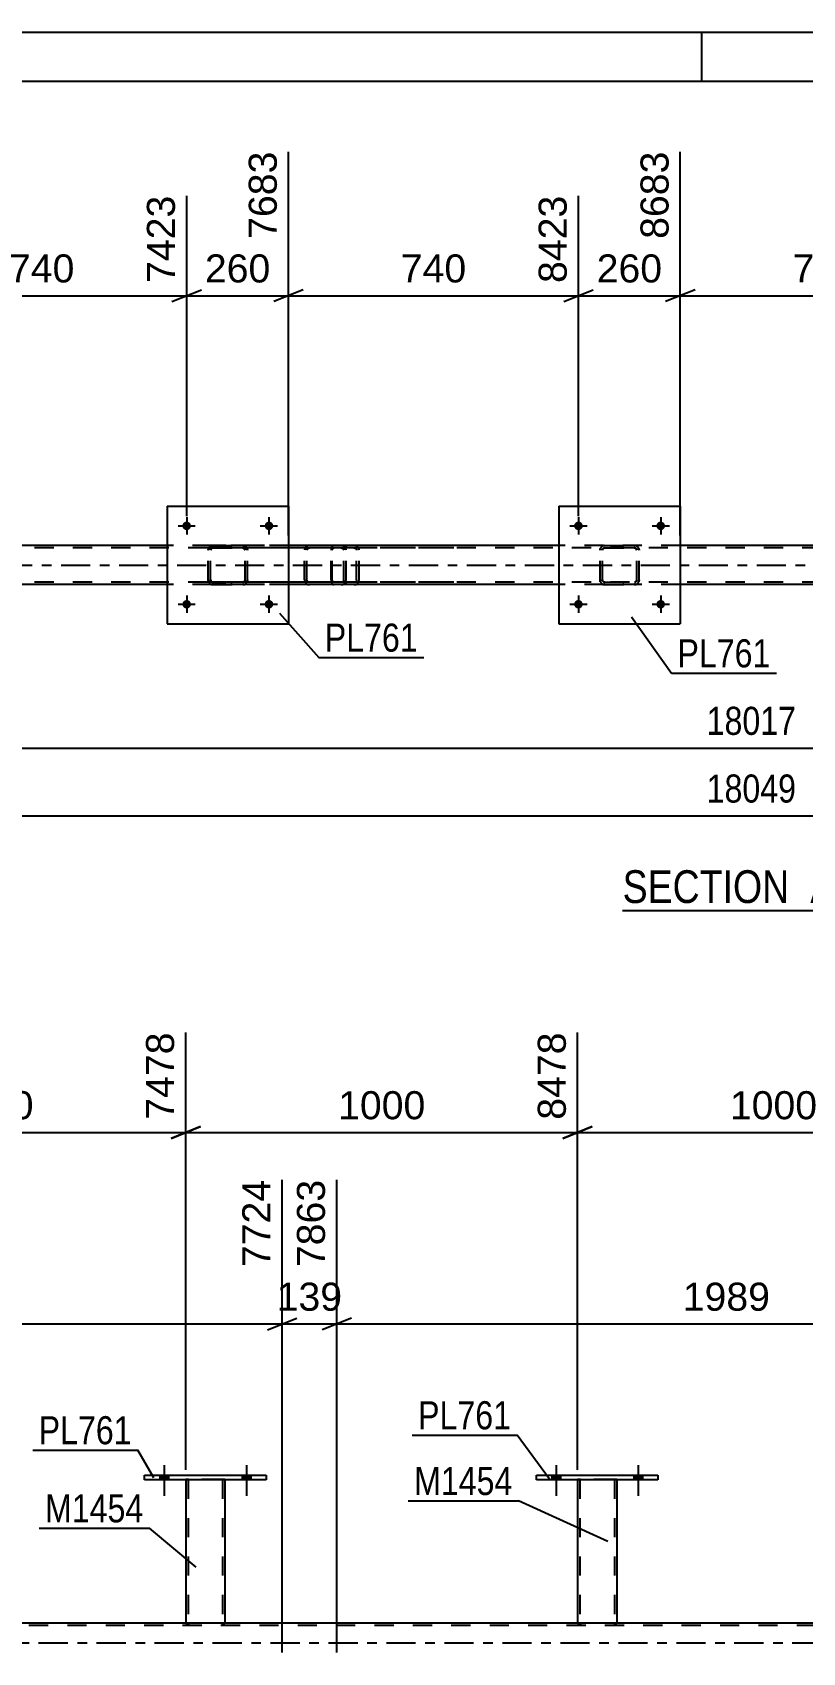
# Model space of a CAD drawing. Header units: millimetres. Extents: x 0 to 841, y 0 to 594.
# Drawn here: x 352.7 to 431.3, y 428.6 to 594 of the extents above; entities that cross this region are included whole.
import ezdxf

# ---------------------------------------------------------------- set-up
doc = ezdxf.new("R2010")
doc.units = ezdxf.units.MM
doc.linetypes.add('DXK_LINE_DOT2', pattern=[3.9198, 1.9599, -1.9599])
doc.linetypes.add('DXK_LINE_DOT3', pattern=[5.9187, 2.979, -0.9799, 0.9799, -0.9799])
doc.styles.add('Arial', font='ARIAL.TTF', dxfattribs={"height": 0.2})
doc.styles.add('Arial Narrow', font='ARIALN.TTF', dxfattribs={"height": 0.2})

# ---------------------------------------------------------------- blocks, each defined once
blk = doc.blocks.new('Unknown-717034467-1133')
at = {"color": 5, "linetype": 'Continuous'}
for p, q in [((841, 594), (0, 594)), ((421, 589), (421, 594)), ((836, 589), (5, 589))]:
    blk.add_line(p, q, dxfattribs=at)
blk = doc.blocks.new('Unknown-717034467-11 - 5637')
at = {"color": 6, "linetype": 'Continuous'}
blk.add_line((412.93, 504.4), (440.58, 504.4), dxfattribs=at)
at = {"color": 0, "linetype": 'Continuous'}
for points in [[(431.04, 505.15), (431.04, 508.65), (412.93, 508.65), (412.93, 505.15)], [(434.65, 505.15), (434.65, 508.65), (432.09, 508.65), (432.09, 505.15)], [(436.97, 505.15), (436.97, 508.65), (435.7, 508.65), (435.7, 505.15)], [(440.58, 505.15), (440.58, 508.65), (438.02, 508.65), (438.02, 505.15)]]:
    blk.add_wipeout(points, dxfattribs=at)
at = {"color": 7, "linetype": 'Continuous', "style": 'Arial Narrow'}
for s, p in [('SECTION ', (412.93, 505.15)), ('A', (432.09, 505.15)), ('A', (438.02, 505.15)), ('-', (435.7, 505.15))]:
    blk.add_text(s, height=3.34, dxfattribs=at).set_placement(p)
blk = doc.blocks.new('Part-717034467-5661 - 5637')
at = {"color": 7, "linetype": 'DXK_LINE_DOT2'}
for p, q in [((746.82, 541.4), (71.5, 541.4)), ((378.82, 541.64), (366.42, 541.64)), ((418.82, 541.64), (406.42, 541.64)), ((746.82, 537.88), (71.5, 537.88)), ((378.82, 537.64), (366.42, 537.64)), ((418.82, 537.64), (406.42, 537.64))]:
    blk.add_line(p, q, dxfattribs=at)
at = {"color": 2, "linetype": 'Continuous'}
for p, q in [((366.42, 541.64), (338.82, 541.64)), ((406.42, 541.64), (378.82, 541.64)), ((446.41, 541.64), (418.82, 541.64)), ((366.42, 537.64), (338.82, 537.64)), ((406.42, 537.64), (378.82, 537.64)), ((446.41, 537.64), (418.82, 537.64))]:
    blk.add_line(p, q, dxfattribs=at)
at = {"color": 7, "linetype": 'DXK_LINE_DOT3'}
blk.add_line((71.5, 539.64), (746.82, 539.64), dxfattribs=at)
blk = doc.blocks.new('Bolt-717034467-5770 - 5637')
at = {"linetype": 'Continuous'}
for points in [[(368.86, 535.64, -1), (367.98, 535.64, -1)], [(377.26, 535.64, -1), (376.38, 535.64, -1)]]:
    blk.add_hatch(color=1, dxfattribs=at).paths.add_polyline_path(points)
at = {"color": 1, "linetype": 'Continuous'}
for p, q in [((368.42, 536.52), (368.42, 534.76)), ((376.82, 536.52), (376.82, 534.76)), ((367.54, 535.64), (369.3, 535.64)), ((375.94, 535.64), (377.7, 535.64))]:
    blk.add_line(p, q, dxfattribs=at)
blk = doc.blocks.new('Bolt-717034467-5771 - 5637')
at = {"linetype": 'Continuous'}
for points in [[(368.86, 543.64, -1), (367.98, 543.64, -1)], [(377.26, 543.64, -1), (376.38, 543.64, -1)]]:
    blk.add_hatch(color=1, dxfattribs=at).paths.add_polyline_path(points)
at = {"color": 1, "linetype": 'Continuous'}
for p, q in [((368.42, 544.52), (368.42, 542.76)), ((376.82, 544.52), (376.82, 542.76)), ((367.54, 543.64), (369.3, 543.64)), ((375.94, 543.64), (377.7, 543.64))]:
    blk.add_line(p, q, dxfattribs=at)
blk = doc.blocks.new('Part-717034467-5809 - 5637')
at = {"color": 7, "linetype": 'DXK_LINE_DOT2'}
for p, q in [((370.62, 541.16), (370.65, 541.34)), ((370.65, 541.34), (370.62, 541.16)), ((370.62, 538.12), (370.62, 541.16)), ((370.86, 541.16), (370.87, 541.25)), ((370.87, 541.25), (370.86, 541.16)), ((370.86, 538.12), (370.86, 541.16)), ((370.87, 541.25), (370.93, 541.33)), ((370.93, 541.33), (370.87, 541.25)), ((370.91, 541.6), (371.1, 541.64)), ((371.1, 541.64), (370.91, 541.6)), ((370.93, 541.33), (371, 541.38)), ((371, 541.38), (370.93, 541.33)), ((371, 541.38), (371.1, 541.4)), ((371.1, 541.4), (371, 541.38)), ((371.1, 541.64), (374.14, 541.64)), ((371.1, 541.64), (371.1, 541.64)), ((371.1, 541.64), (374.14, 541.64)), ((371.1, 541.4), (374.14, 541.4)), ((371.1, 541.4), (371.1, 541.4)), ((374.14, 541.4), (371.1, 541.4)), ((374.14, 541.64), (374.14, 541.64)), ((374.14, 541.64), (374.32, 541.6)), ((374.32, 541.6), (374.14, 541.64)), ((374.14, 541.4), (374.14, 541.4)), ((374.14, 541.4), (374.23, 541.38)), ((374.23, 541.38), (374.14, 541.4)), ((374.23, 541.38), (374.31, 541.33)), ((374.31, 541.33), (374.23, 541.38)), ((374.31, 541.33), (374.36, 541.25)), ((374.36, 541.25), (374.31, 541.33)), ((374.36, 541.25), (374.38, 541.16)), ((374.38, 541.16), (374.36, 541.25)), ((374.38, 538.12), (374.38, 541.16)), ((374.58, 541.34), (374.62, 541.16)), ((374.62, 541.16), (374.58, 541.34)), ((374.62, 538.12), (374.62, 541.16)), ((370.65, 537.93), (370.62, 538.12)), ((370.62, 538.12), (370.65, 537.93)), ((370.87, 538.02), (370.86, 538.12)), ((370.86, 538.12), (370.87, 538.03)), ((370.87, 538.03), (370.93, 537.95)), ((370.93, 537.95), (370.87, 538.02)), ((371.1, 537.64), (370.91, 537.67)), ((370.91, 537.67), (371.1, 537.64)), ((371, 537.89), (370.93, 537.95)), ((370.93, 537.95), (371, 537.9)), ((371, 537.9), (371.1, 537.88)), ((371.1, 537.88), (371, 537.89)), ((371.1, 537.88), (374.14, 537.88)), ((371.1, 537.88), (371.1, 537.88)), ((371.1, 537.88), (374.14, 537.88)), ((371.1, 537.64), (374.14, 537.64)), ((371.1, 537.64), (371.1, 537.64)), ((371.1, 537.64), (374.14, 537.64)), ((374.14, 537.88), (374.23, 537.9)), ((374.23, 537.89), (374.14, 537.88)), ((374.14, 537.88), (374.14, 537.88)), ((374.32, 537.67), (374.14, 537.64)), ((374.14, 537.64), (374.32, 537.67)), ((374.14, 537.64), (374.14, 537.64)), ((374.31, 537.95), (374.23, 537.89)), ((374.23, 537.9), (374.31, 537.95)), ((374.31, 537.95), (374.36, 538.03)), ((374.36, 538.02), (374.31, 537.95)), ((374.38, 538.12), (374.36, 538.02)), ((374.36, 538.03), (374.38, 538.12)), ((374.62, 538.12), (374.58, 537.93)), ((374.58, 537.93), (374.62, 538.12))]:
    blk.add_line(p, q, dxfattribs=at)
at = {"color": 7, "linetype": 'DXK_LINE_DOT3'}
blk.add_line((372.62, 539.64), (372.62, 539.64), dxfattribs=at)
at = {"color": 7, "linetype": 'DXK_LINE_DOT2'}
for centre, start, end in [((371.1, 541.16), 112.5, 157.5), ((371.1, 541.16), 112.5, 157.5), ((374.14, 541.16), 22.5, 67.5), ((374.14, 541.16), 22.5, 67.5), ((371.1, 538.12), 202.5, 247.5), ((371.1, 538.12), 202.5, 247.5), ((374.14, 538.12), 292.5, 337.5), ((374.14, 538.12), 292.5, 337.5)]:
    blk.add_arc(centre, 0.48, start, end, dxfattribs=at)
blk = doc.blocks.new('Part-717034467-5814 - 5637')
at = {"color": 2, "linetype": 'Continuous'}
for p, q in [((366.42, 545.64), (366.42, 533.64)), ((366.42, 545.64), (378.82, 545.64)), ((378.82, 545.64), (378.82, 533.64)), ((366.42, 533.64), (378.82, 533.64))]:
    blk.add_line(p, q, dxfattribs=at)
blk = doc.blocks.new('Part-717034467-5859 - 5637')
at = {"color": 7, "linetype": 'DXK_LINE_DOT2'}
for p, q in [((383.18, 541.34), (383.16, 541.16)), ((383.16, 538.12), (383.16, 541.16)), ((383.24, 541.5), (383.18, 541.34)), ((383.33, 541.6), (383.24, 541.5)), ((383.29, 541.16), (383.3, 541.25)), ((383.29, 538.12), (383.29, 541.16)), ((383.3, 541.25), (383.33, 541.33)), ((383.43, 541.64), (383.33, 541.6)), ((383.33, 541.33), (383.38, 541.38)), ((383.38, 541.38), (383.43, 541.4)), ((395.71, 541.64), (383.43, 541.64)), ((395.71, 541.4), (383.43, 541.4)), ((384.7, 541.64), (384.7, 541.4)), ((385.71, 541.6), (385.52, 541.64)), ((385.52, 541.4), (385.62, 541.38)), ((385.62, 541.38), (385.7, 541.33)), ((385.7, 541.33), (385.75, 541.25)), ((385.75, 541.25), (385.77, 541.16)), ((385.77, 538.12), (385.77, 541.16)), ((385.99, 541.33), (385.98, 541.34)), ((386.02, 541.16), (385.99, 541.33)), ((386.02, 538.12), (386.02, 541.16)), ((383.16, 538.12), (383.18, 537.93)), ((383.18, 537.93), (383.24, 537.78)), ((383.24, 537.78), (383.33, 537.67)), ((383.3, 538.03), (383.29, 538.12)), ((383.33, 537.95), (383.3, 538.03)), ((383.38, 537.9), (383.33, 537.95)), ((383.33, 537.67), (383.43, 537.64)), ((383.43, 537.88), (383.38, 537.9)), ((395.71, 537.88), (383.43, 537.88)), ((395.71, 537.64), (383.43, 537.64)), ((384.7, 537.64), (384.7, 537.88)), ((385.62, 537.9), (385.52, 537.88)), ((385.52, 537.64), (385.71, 537.67)), ((385.7, 537.95), (385.62, 537.9)), ((385.75, 538.03), (385.7, 537.95)), ((385.77, 538.12), (385.75, 538.03)), ((385.98, 537.93), (386.02, 538.12))]:
    blk.add_line(p, q, dxfattribs=at)
for centre, start, end in [((385.53, 541.14), 23.8494, 68.8059), ((385.53, 538.13), 291.1941, 336.1506)]:
    blk.add_arc(centre, 0.492, start, end, dxfattribs=at)
blk = doc.blocks.new('Part-717034467-5869 - 5637')
at = {"color": 7, "linetype": 'DXK_LINE_DOT2'}
for p, q in [((384.19, 541.64), (369.06, 541.64)), ((384.19, 541.4), (369.06, 541.4)), ((380.48, 541.33), (380.45, 541.16)), ((380.45, 538.12), (380.45, 541.16)), ((380.49, 541.34), (380.48, 541.33)), ((380.7, 541.16), (380.72, 541.25)), ((380.7, 538.12), (380.7, 541.16)), ((380.72, 541.25), (380.78, 541.33)), ((380.96, 541.64), (380.76, 541.6)), ((380.78, 541.33), (380.86, 541.38)), ((380.86, 541.38), (380.96, 541.4)), ((384.39, 541.6), (384.19, 541.64)), ((384.19, 541.4), (384.29, 541.38)), ((384.29, 541.38), (384.37, 541.33)), ((384.37, 541.33), (384.43, 541.25)), ((384.43, 541.25), (384.45, 541.16)), ((384.45, 538.12), (384.45, 541.16)), ((384.67, 541.33), (384.67, 541.34)), ((384.7, 541.16), (384.67, 541.33)), ((384.7, 538.12), (384.7, 541.16)), ((384.19, 537.88), (369.06, 537.88)), ((384.19, 537.64), (369.06, 537.64)), ((380.45, 538.12), (380.49, 537.93)), ((380.72, 538.03), (380.7, 538.12)), ((380.78, 537.95), (380.72, 538.03)), ((380.76, 537.67), (380.96, 537.64)), ((380.86, 537.9), (380.78, 537.95)), ((380.96, 537.88), (380.86, 537.9)), ((384.29, 537.9), (384.19, 537.88)), ((384.19, 537.64), (384.39, 537.67)), ((384.37, 537.95), (384.29, 537.9)), ((384.43, 538.03), (384.37, 537.95)), ((384.45, 538.12), (384.43, 538.03)), ((384.67, 537.93), (384.7, 538.12))]:
    blk.add_line(p, q, dxfattribs=at)
for centre, start, end in [((380.94, 541.14), 110.7583, 155.68), ((384.21, 541.14), 24.32, 69.2417), ((380.94, 538.14), 204.32, 249.2417), ((384.21, 538.14), 290.7583, 335.68)]:
    blk.add_arc(centre, 0.496, start, end, dxfattribs=at)
blk = doc.blocks.new('Part-717034467-5934 - 5637')
at = {"color": 7, "linetype": 'DXK_LINE_DOT2'}
for p, q in [((410.62, 541.16), (410.65, 541.34)), ((410.65, 541.34), (410.62, 541.16)), ((410.62, 538.12), (410.62, 541.16)), ((410.86, 541.16), (410.87, 541.25)), ((410.87, 541.25), (410.86, 541.16)), ((410.86, 538.12), (410.86, 541.16)), ((410.87, 541.25), (410.93, 541.33)), ((410.93, 541.33), (410.87, 541.25)), ((410.91, 541.6), (411.1, 541.64)), ((411.1, 541.64), (410.91, 541.6)), ((410.93, 541.33), (411, 541.38)), ((411, 541.38), (410.93, 541.33)), ((411, 541.38), (411.1, 541.4)), ((411.1, 541.4), (411, 541.38)), ((411.1, 541.64), (414.14, 541.64)), ((411.1, 541.64), (411.1, 541.64)), ((411.1, 541.64), (414.14, 541.64)), ((411.1, 541.4), (414.14, 541.4)), ((411.1, 541.4), (411.1, 541.4)), ((414.14, 541.4), (411.1, 541.4)), ((414.14, 541.64), (414.14, 541.64)), ((414.14, 541.64), (414.32, 541.6)), ((414.32, 541.6), (414.14, 541.64)), ((414.14, 541.4), (414.14, 541.4)), ((414.14, 541.4), (414.23, 541.38)), ((414.23, 541.38), (414.14, 541.4)), ((414.23, 541.38), (414.3, 541.33)), ((414.3, 541.33), (414.23, 541.38)), ((414.3, 541.33), (414.36, 541.25)), ((414.36, 541.25), (414.3, 541.33)), ((414.36, 541.25), (414.38, 541.16)), ((414.38, 541.16), (414.36, 541.25)), ((414.38, 538.12), (414.38, 541.16)), ((414.58, 541.34), (414.62, 541.16)), ((414.62, 541.16), (414.58, 541.34)), ((414.62, 538.12), (414.62, 541.16)), ((410.65, 537.93), (410.62, 538.12)), ((410.62, 538.12), (410.65, 537.93)), ((410.87, 538.02), (410.86, 538.12)), ((410.86, 538.12), (410.87, 538.03)), ((410.87, 538.03), (410.93, 537.95)), ((410.93, 537.95), (410.87, 538.02)), ((411.1, 537.64), (410.91, 537.67)), ((410.91, 537.67), (411.1, 537.64)), ((411, 537.89), (410.93, 537.95)), ((410.93, 537.95), (411, 537.9)), ((411, 537.9), (411.1, 537.88)), ((411.1, 537.88), (411, 537.89)), ((411.1, 537.88), (414.14, 537.88)), ((411.1, 537.88), (411.1, 537.88)), ((411.1, 537.88), (414.14, 537.88)), ((411.1, 537.64), (414.14, 537.64)), ((411.1, 537.64), (411.1, 537.64)), ((411.1, 537.64), (414.14, 537.64)), ((414.14, 537.88), (414.23, 537.9)), ((414.23, 537.89), (414.14, 537.88)), ((414.14, 537.88), (414.14, 537.88)), ((414.32, 537.67), (414.14, 537.64)), ((414.14, 537.64), (414.32, 537.67)), ((414.14, 537.64), (414.14, 537.64)), ((414.3, 537.95), (414.23, 537.89)), ((414.23, 537.9), (414.3, 537.95)), ((414.3, 537.95), (414.36, 538.03)), ((414.36, 538.02), (414.3, 537.95)), ((414.38, 538.12), (414.36, 538.02)), ((414.36, 538.03), (414.38, 538.12)), ((414.62, 538.12), (414.58, 537.93)), ((414.58, 537.93), (414.62, 538.12))]:
    blk.add_line(p, q, dxfattribs=at)
at = {"color": 7, "linetype": 'DXK_LINE_DOT3'}
blk.add_line((412.62, 539.64), (412.62, 539.64), dxfattribs=at)
at = {"color": 7, "linetype": 'DXK_LINE_DOT2'}
for centre, start, end in [((411.1, 541.16), 112.5, 157.5), ((411.1, 541.16), 112.5, 157.5), ((414.14, 541.16), 22.5, 67.5), ((414.14, 541.16), 22.5, 67.5), ((411.1, 538.12), 202.5, 247.5), ((411.1, 538.12), 202.5, 247.5), ((414.14, 538.12), 292.5, 337.5), ((414.14, 538.12), 292.5, 337.5)]:
    blk.add_arc(centre, 0.48, start, end, dxfattribs=at)
blk = doc.blocks.new('Part-717034467-5939 - 5637')
at = {"color": 2, "linetype": 'Continuous'}
for p, q in [((406.42, 545.64), (406.42, 533.64)), ((406.42, 545.64), (418.82, 545.64)), ((418.82, 545.64), (418.82, 533.64)), ((406.42, 533.64), (418.82, 533.64))]:
    blk.add_line(p, q, dxfattribs=at)
blk = doc.blocks.new('Bolt-717034467-5940 - 5637')
at = {"linetype": 'Continuous'}
for points in [[(408.86, 535.64, -1), (407.98, 535.64, -1)], [(417.26, 535.64, -1), (416.38, 535.64, -1)]]:
    blk.add_hatch(color=1, dxfattribs=at).paths.add_polyline_path(points)
at = {"color": 1, "linetype": 'Continuous'}
for p, q in [((408.42, 536.52), (408.42, 534.76)), ((416.82, 536.52), (416.82, 534.76)), ((407.54, 535.64), (409.3, 535.64)), ((415.94, 535.64), (417.7, 535.64))]:
    blk.add_line(p, q, dxfattribs=at)
blk = doc.blocks.new('Bolt-717034467-5941 - 5637')
at = {"linetype": 'Continuous'}
for points in [[(408.86, 543.64, -1), (407.98, 543.64, -1)], [(417.26, 543.64, -1), (416.38, 543.64, -1)]]:
    blk.add_hatch(color=1, dxfattribs=at).paths.add_polyline_path(points)
at = {"color": 1, "linetype": 'Continuous'}
for p, q in [((408.42, 544.52), (408.42, 542.76)), ((416.82, 544.52), (416.82, 542.76)), ((407.54, 543.64), (409.3, 543.64)), ((415.94, 543.64), (417.7, 543.64))]:
    blk.add_line(p, q, dxfattribs=at)
blk = doc.blocks.new('Bolt-717034467-4152 - 3663')
at = {"linetype": 'Continuous'}
for points in [[(365.69, 446.29), (366.57, 446.29), (366.57, 446.77), (365.69, 446.77)], [(374.09, 446.29), (374.97, 446.29), (374.97, 446.77), (374.09, 446.77)]]:
    blk.add_hatch(color=1, dxfattribs=at).paths.add_polyline_path(points)
at = {"color": 1, "linetype": 'Continuous'}
for p, q in [((365.69, 446.77), (365.69, 446.29)), ((366.13, 447.77), (366.13, 444.65)), ((366.57, 446.77), (366.57, 446.29)), ((374.09, 446.77), (374.09, 446.29)), ((374.53, 447.77), (374.53, 444.65)), ((374.97, 446.77), (374.97, 446.29))]:
    blk.add_line(p, q, dxfattribs=at)
blk = doc.blocks.new('Bolt-717034467-4201 - 3663')
at = {"linetype": 'Continuous'}
for points in [[(405.69, 446.29), (406.57, 446.29), (406.57, 446.77), (405.69, 446.77)], [(414.09, 446.29), (414.97, 446.29), (414.97, 446.77), (414.09, 446.77)]]:
    blk.add_hatch(color=1, dxfattribs=at).paths.add_polyline_path(points)
at = {"color": 1, "linetype": 'Continuous'}
for p, q in [((405.69, 446.77), (405.69, 446.29)), ((406.13, 447.77), (406.13, 444.65)), ((406.57, 446.77), (406.57, 446.29)), ((414.09, 446.77), (414.09, 446.29)), ((414.53, 447.77), (414.53, 444.65)), ((414.97, 446.77), (414.97, 446.29))]:
    blk.add_line(p, q, dxfattribs=at)
blk = doc.blocks.new('Part-717034467-4194 - 3663')
at = {"color": 7, "linetype": 'DXK_LINE_DOT2'}
for p, q in [((408.33, 446.3), (408.33, 446.3)), ((408.33, 446.3), (408.33, 446.29)), ((408.33, 446.29), (408.33, 446.3)), ((408.36, 446.3), (408.33, 446.3)), ((408.33, 446.3), (408.36, 446.3)), ((408.47, 446.3), (408.36, 446.3)), ((408.36, 446.3), (408.47, 446.3)), ((408.62, 446.3), (408.47, 446.3)), ((408.47, 446.3), (408.62, 446.3)), ((408.57, 446.3), (408.57, 446.3)), ((408.57, 446.3), (408.57, 431.65)), ((408.59, 446.3), (408.57, 446.3)), ((408.57, 446.3), (408.59, 446.3)), ((408.64, 446.3), (408.59, 446.3)), ((408.59, 446.3), (408.64, 446.3)), ((412.03, 446.3), (408.62, 446.3)), ((412.03, 446.3), (408.62, 446.3)), ((411.94, 446.3), (408.64, 446.3)), ((408.64, 446.3), (408.72, 446.3)), ((412.02, 446.3), (408.72, 446.3)), ((412.02, 446.3), (411.94, 446.3)), ((412.07, 446.3), (412.02, 446.3)), ((412.02, 446.3), (412.07, 446.3)), ((412.03, 446.3), (412.19, 446.3)), ((412.19, 446.3), (412.03, 446.3)), ((412.09, 446.3), (412.07, 446.3)), ((412.07, 446.3), (412.09, 446.3)), ((412.09, 446.3), (412.09, 446.3)), ((412.09, 446.3), (412.09, 431.65)), ((412.19, 446.3), (412.29, 446.3)), ((412.29, 446.3), (412.19, 446.3)), ((412.29, 446.3), (412.33, 446.3)), ((412.33, 446.3), (412.29, 446.3)), ((412.33, 446.3), (412.33, 446.3)), ((412.33, 446.3), (412.33, 446.29)), ((412.33, 446.29), (412.33, 446.3)), ((408.33, 431.65), (408.36, 431.65)), ((408.36, 431.65), (408.47, 431.65)), ((408.47, 431.65), (408.62, 431.65)), ((408.59, 431.65), (408.57, 431.65)), ((408.57, 431.65), (408.59, 431.65)), ((408.64, 431.65), (408.59, 431.65)), ((408.59, 431.65), (408.62, 431.65)), ((412.03, 431.65), (408.62, 431.65)), ((408.62, 431.65), (408.64, 431.65)), ((411.94, 431.65), (408.64, 431.65)), ((408.64, 431.65), (408.72, 431.65)), ((412.02, 431.65), (408.72, 431.65)), ((412.02, 431.65), (411.94, 431.65)), ((412.07, 431.65), (412.02, 431.65)), ((412.02, 431.65), (412.07, 431.65)), ((412.03, 431.65), (412.19, 431.65)), ((412.09, 431.65), (412.07, 431.65)), ((412.07, 431.65), (412.09, 431.65)), ((412.19, 431.65), (412.29, 431.65)), ((412.29, 431.65), (412.33, 431.65))]:
    blk.add_line(p, q, dxfattribs=at)
at = {"color": 2, "linetype": 'Continuous'}
for p, q in [((408.33, 446.29), (408.33, 431.65)), ((412.33, 446.29), (412.33, 431.65)), ((408.36, 431.65), (408.33, 431.65)), ((408.47, 431.65), (408.36, 431.65)), ((408.62, 431.65), (408.47, 431.65)), ((412.03, 431.65), (408.62, 431.65)), ((412.19, 431.65), (412.03, 431.65)), ((412.29, 431.65), (412.19, 431.65)), ((412.33, 431.65), (412.29, 431.65))]:
    blk.add_line(p, q, dxfattribs=at)
blk = doc.blocks.new('Bolt-717034467-4200 - 3663')
at = {"linetype": 'Continuous'}
for points in [[(405.69, 446.29), (406.57, 446.29), (406.57, 446.77), (405.69, 446.77)], [(414.09, 446.29), (414.97, 446.29), (414.97, 446.77), (414.09, 446.77)]]:
    blk.add_hatch(color=1, dxfattribs=at).paths.add_polyline_path(points)
at = {"color": 1, "linetype": 'Continuous'}
for p, q in [((405.69, 446.77), (405.69, 446.29)), ((406.13, 447.77), (406.13, 444.65)), ((406.57, 446.77), (406.57, 446.29)), ((414.09, 446.77), (414.09, 446.29)), ((414.53, 447.77), (414.53, 444.65)), ((414.97, 446.77), (414.97, 446.29))]:
    blk.add_line(p, q, dxfattribs=at)
blk = doc.blocks.new('Part-717034467-4199 - 3663')
at = {"color": 2, "linetype": 'Continuous'}
for p, q in [((404.13, 446.29), (404.13, 446.77)), ((404.13, 446.77), (416.53, 446.77)), ((416.53, 446.77), (416.53, 446.29)), ((416.53, 446.29), (404.13, 446.29))]:
    blk.add_line(p, q, dxfattribs=at)
blk = doc.blocks.new('Part-717034467-3956 - 3663')
at = {"color": 7, "linetype": 'DXK_LINE_DOT2'}
for p, q in [((754.1, 431.65), (168.33, 431.65)), ((372.33, 431.65), (368.33, 431.65)), ((412.33, 431.65), (408.33, 431.65)), ((754.1, 431.41), (69.21, 431.41))]:
    blk.add_line(p, q, dxfattribs=at)
at = {"color": 2, "linetype": 'Continuous'}
for p, q in [((368.33, 431.65), (332.33, 431.65)), ((408.33, 431.65), (372.33, 431.65)), ((448.33, 431.65), (412.33, 431.65))]:
    blk.add_line(p, q, dxfattribs=at)
at = {"color": 7, "linetype": 'DXK_LINE_DOT3'}
blk.add_line((69.21, 429.65), (754.1, 429.65), dxfattribs=at)
blk = doc.blocks.new('Part-717034467-4023 - 3663')
at = {"color": 7, "linetype": 'DXK_LINE_DOT2'}
for p, q in [((368.33, 446.3), (368.33, 446.3)), ((368.33, 446.3), (368.33, 446.29)), ((368.33, 446.29), (368.33, 446.3)), ((368.37, 446.3), (368.33, 446.3)), ((368.33, 446.3), (368.37, 446.3)), ((368.47, 446.3), (368.37, 446.3)), ((368.37, 446.3), (368.47, 446.3)), ((368.63, 446.3), (368.47, 446.3)), ((368.47, 446.3), (368.63, 446.3)), ((368.57, 446.3), (368.57, 446.3)), ((368.57, 446.3), (368.57, 431.65)), ((368.59, 446.3), (368.57, 446.3)), ((368.57, 446.3), (368.59, 446.3)), ((368.64, 446.3), (368.59, 446.3)), ((368.59, 446.3), (368.64, 446.3)), ((372.03, 446.3), (368.63, 446.3)), ((372.03, 446.3), (368.63, 446.3)), ((371.94, 446.3), (368.64, 446.3)), ((368.64, 446.3), (368.72, 446.3)), ((372.02, 446.3), (368.72, 446.3)), ((372.02, 446.3), (371.94, 446.3)), ((372.07, 446.3), (372.02, 446.3)), ((372.02, 446.3), (372.07, 446.3)), ((372.03, 446.3), (372.19, 446.3)), ((372.19, 446.3), (372.03, 446.3)), ((372.09, 446.3), (372.07, 446.3)), ((372.07, 446.3), (372.09, 446.3)), ((372.09, 446.3), (372.09, 446.3)), ((372.09, 446.3), (372.09, 431.65)), ((372.19, 446.3), (372.29, 446.3)), ((372.29, 446.3), (372.19, 446.3)), ((372.29, 446.3), (372.33, 446.3)), ((372.33, 446.3), (372.29, 446.3)), ((372.33, 446.3), (372.33, 446.3)), ((372.33, 446.3), (372.33, 446.29)), ((372.33, 446.29), (372.33, 446.3)), ((368.33, 431.65), (368.37, 431.65)), ((368.37, 431.65), (368.47, 431.65)), ((368.47, 431.65), (368.63, 431.65)), ((368.59, 431.65), (368.57, 431.65)), ((368.57, 431.65), (368.59, 431.65)), ((368.64, 431.65), (368.59, 431.65)), ((368.59, 431.65), (368.63, 431.65)), ((372.03, 431.65), (368.63, 431.65)), ((368.63, 431.65), (368.64, 431.65)), ((371.94, 431.65), (368.64, 431.65)), ((368.64, 431.65), (368.72, 431.65)), ((372.02, 431.65), (368.72, 431.65)), ((372.02, 431.65), (371.94, 431.65)), ((372.07, 431.65), (372.02, 431.65)), ((372.02, 431.65), (372.07, 431.65)), ((372.03, 431.65), (372.19, 431.65)), ((372.09, 431.65), (372.07, 431.65)), ((372.07, 431.65), (372.09, 431.65)), ((372.19, 431.65), (372.29, 431.65)), ((372.29, 431.65), (372.33, 431.65))]:
    blk.add_line(p, q, dxfattribs=at)
at = {"color": 2, "linetype": 'Continuous'}
for p, q in [((368.33, 446.29), (368.33, 431.65)), ((372.33, 446.29), (372.33, 431.65)), ((368.37, 431.65), (368.33, 431.65)), ((368.47, 431.65), (368.37, 431.65)), ((368.63, 431.65), (368.47, 431.65)), ((372.03, 431.65), (368.63, 431.65)), ((372.19, 431.65), (372.03, 431.65)), ((372.29, 431.65), (372.19, 431.65)), ((372.33, 431.65), (372.29, 431.65))]:
    blk.add_line(p, q, dxfattribs=at)
blk = doc.blocks.new('Part-717034467-4028 - 3663')
at = {"color": 2, "linetype": 'Continuous'}
for p, q in [((364.13, 446.29), (364.13, 446.77)), ((364.13, 446.77), (376.53, 446.77)), ((376.53, 446.77), (376.53, 446.29)), ((376.53, 446.29), (364.13, 446.29))]:
    blk.add_line(p, q, dxfattribs=at)
blk = doc.blocks.new('Bolt-717034467-4153 - 3663')
at = {"linetype": 'Continuous'}
for points in [[(365.69, 446.29), (366.57, 446.29), (366.57, 446.77), (365.69, 446.77)], [(374.09, 446.29), (374.97, 446.29), (374.97, 446.77), (374.09, 446.77)]]:
    blk.add_hatch(color=1, dxfattribs=at).paths.add_polyline_path(points)
at = {"color": 1, "linetype": 'Continuous'}
for p, q in [((365.69, 446.77), (365.69, 446.29)), ((366.13, 447.77), (366.13, 444.65)), ((366.57, 446.77), (366.57, 446.29)), ((374.09, 446.77), (374.09, 446.29)), ((374.53, 447.77), (374.53, 444.65)), ((374.97, 446.77), (374.97, 446.29))]:
    blk.add_line(p, q, dxfattribs=at)
blk = doc.blocks.new('StraightDimension-717034467-9779 - 5637')
at = {"color": 7, "linetype": 'Continuous'}
blk.add_line((71.5, 520.96), (780.67, 520.96), dxfattribs=at)
at = {"color": 0}
blk.add_wipeout([(431.25, 521.71), (431.25, 525.91), (420.91, 525.91), (420.91, 521.71)], dxfattribs=at)
at = {"color": 3, "style": 'Arial Narrow'}
blk.add_text('18017', height=2.863, dxfattribs=at).set_placement((421.51, 522.31))
blk = doc.blocks.new('StraightDimension-717034467-20741 - 5637')
at = {"color": 7, "linetype": 'Continuous'}
for p, q in [((418.82, 542.64), (418.82, 581.82)), ((448.41, 544.64), (448.41, 577.32)), ((420.32, 567.73), (417.32, 566.53)), ((446.91, 566.53), (449.91, 567.73)), ((418.82, 567.13), (448.41, 567.13))]:
    blk.add_line(p, q, dxfattribs=at)
at = {"color": 0, "linetype": 'Continuous'}
blk.add_wipeout([(447.81, 577.92), (443.61, 577.92), (443.61, 567.83), (447.81, 567.83)], dxfattribs=at)
at = {"color": 0}
blk.add_wipeout([(437.55, 567.88), (437.55, 572.08), (429.68, 572.08), (429.68, 567.88)], dxfattribs=at)
at = {"color": 3, "linetype": 'Continuous', "style": 'Arial'}
blk.add_text('9423', height=2.865, rotation=90.0002, dxfattribs=at).set_placement((447.21, 568.43))
at = {"color": 3, "style": 'Arial'}
blk.add_text('740', height=2.865, dxfattribs=at).set_placement((430.28, 568.48))
blk = doc.blocks.new('StraightDimension-717034467-6046 - 5637')
at = {"color": 7, "linetype": 'Continuous'}
blk.add_line((70.86, 514.05), (781.31, 514.05), dxfattribs=at)
at = {"color": 0}
blk.add_wipeout([(431.25, 514.8), (431.25, 519), (420.91, 519), (420.91, 514.8)], dxfattribs=at)
at = {"color": 3, "style": 'Arial Narrow'}
blk.add_text('18049', height=2.863, dxfattribs=at).set_placement((421.51, 515.4))
blk = doc.blocks.new('StraightDimension-717034467-20742 - 5637')
at = {"color": 7, "linetype": 'Continuous'}
for p, q in [((418.82, 542.64), (418.82, 581.82)), ((408.42, 544.64), (408.42, 577.32)), ((406.92, 566.53), (409.92, 567.73)), ((420.32, 567.73), (417.32, 566.53)), ((408.42, 567.13), (418.82, 567.13))]:
    blk.add_line(p, q, dxfattribs=at)
at = {"color": 0}
blk.add_wipeout([(417.55, 567.88), (417.55, 572.08), (409.68, 572.08), (409.68, 567.88)], dxfattribs=at)
at = {"color": 3, "style": 'Arial'}
blk.add_text('260', height=2.865, dxfattribs=at).set_placement((410.28, 568.48))
at = {"color": 0, "linetype": 'Continuous'}
blk.add_wipeout([(418.22, 582.42), (414.02, 582.42), (414.02, 572.33), (418.22, 572.33)], dxfattribs=at)
at = {"color": 3, "linetype": 'Continuous', "style": 'Arial'}
blk.add_text('8683', height=2.865, rotation=90.0002, dxfattribs=at).set_placement((417.62, 572.93))
blk = doc.blocks.new('StraightDimension-717034467-20743 - 5637')
at = {"color": 7, "linetype": 'Continuous'}
for p, q in [((378.82, 542.64), (378.82, 581.82)), ((408.42, 544.64), (408.42, 577.32)), ((380.32, 567.73), (377.32, 566.53)), ((406.92, 566.53), (409.92, 567.73)), ((378.82, 567.13), (408.42, 567.13))]:
    blk.add_line(p, q, dxfattribs=at)
at = {"color": 0, "linetype": 'Continuous'}
blk.add_wipeout([(407.82, 577.92), (403.62, 577.92), (403.62, 567.83), (407.82, 567.83)], dxfattribs=at)
at = {"color": 0}
blk.add_wipeout([(397.55, 567.88), (397.55, 572.08), (389.68, 572.08), (389.68, 567.88)], dxfattribs=at)
at = {"color": 3, "linetype": 'Continuous', "style": 'Arial'}
blk.add_text('8423', height=2.865, rotation=90.0002, dxfattribs=at).set_placement((407.22, 568.43))
at = {"color": 3, "style": 'Arial'}
blk.add_text('740', height=2.865, dxfattribs=at).set_placement((390.28, 568.48))
blk = doc.blocks.new('StraightDimension-717034467-20744 - 5637')
at = {"color": 7, "linetype": 'Continuous'}
for p, q in [((378.82, 542.64), (378.82, 581.82)), ((368.42, 544.64), (368.42, 577.32)), ((366.92, 566.53), (369.92, 567.73)), ((380.32, 567.73), (377.32, 566.53)), ((368.42, 567.13), (378.82, 567.13))]:
    blk.add_line(p, q, dxfattribs=at)
at = {"color": 0}
blk.add_wipeout([(377.55, 567.88), (377.55, 572.08), (369.68, 572.08), (369.68, 567.88)], dxfattribs=at)
at = {"color": 3, "style": 'Arial'}
blk.add_text('260', height=2.865, dxfattribs=at).set_placement((370.28, 568.48))
at = {"color": 0, "linetype": 'Continuous'}
blk.add_wipeout([(378.22, 582.42), (374.02, 582.42), (374.02, 572.33), (378.22, 572.33)], dxfattribs=at)
at = {"color": 3, "linetype": 'Continuous', "style": 'Arial'}
blk.add_text('7683', height=2.865, rotation=90.0002, dxfattribs=at).set_placement((377.62, 572.93))
blk = doc.blocks.new('StraightDimension-717034467-20745 - 5637')
at = {"color": 7, "linetype": 'Continuous'}
for p, q in [((338.82, 542.64), (338.82, 581.82)), ((368.42, 544.64), (368.42, 577.32)), ((340.32, 567.73), (337.32, 566.53)), ((366.92, 566.53), (369.92, 567.73)), ((338.82, 567.13), (368.42, 567.13))]:
    blk.add_line(p, q, dxfattribs=at)
at = {"color": 0, "linetype": 'Continuous'}
blk.add_wipeout([(367.82, 577.92), (363.62, 577.92), (363.62, 567.83), (367.82, 567.83)], dxfattribs=at)
at = {"color": 0}
blk.add_wipeout([(357.55, 567.88), (357.55, 572.08), (349.68, 572.08), (349.68, 567.88)], dxfattribs=at)
at = {"color": 3, "linetype": 'Continuous', "style": 'Arial'}
blk.add_text('7423', height=2.865, rotation=90.0002, dxfattribs=at).set_placement((367.22, 568.43))
at = {"color": 3, "style": 'Arial'}
blk.add_text('740', height=2.865, dxfattribs=at).set_placement((350.28, 568.48))
blk = doc.blocks.new('StraightDimension-717034467-4724 - 3663')
at = {"color": 7, "linetype": 'Continuous'}
for p, q in [((378.16, 428.65), (378.16, 476.89)), ((383.74, 428.65), (383.74, 476.89)), ((376.66, 461.59), (379.66, 462.79)), ((378.16, 462.19), (383.74, 462.19)), ((385.24, 462.79), (382.24, 461.59))]:
    blk.add_line(p, q, dxfattribs=at)
at = {"color": 0}
blk.add_wipeout([(384.88, 462.94), (384.88, 467.14), (377.01, 467.14), (377.01, 462.94)], dxfattribs=at)
at = {"color": 3, "style": 'Arial'}
blk.add_text('139', height=2.865, dxfattribs=at).set_placement((377.61, 463.54))
at = {"color": 0, "linetype": 'Continuous'}
blk.add_wipeout([(383.14, 477.49), (378.94, 477.49), (378.94, 467.39), (383.14, 467.39)], dxfattribs=at)
at = {"color": 3, "linetype": 'Continuous', "style": 'Arial'}
blk.add_text('7863', height=2.865, rotation=90.0002, dxfattribs=at).set_placement((382.54, 467.99))
blk = doc.blocks.new('StraightDimension-717034467-14128 - 3663')
at = {"color": 7, "linetype": 'Continuous'}
for p, q in [((408.33, 447.3), (408.33, 491.93)), ((448.33, 447.3), (448.33, 491.93)), ((409.83, 482.33), (406.83, 481.13)), ((408.33, 481.73), (448.33, 481.73)), ((446.83, 481.13), (449.83, 482.33))]:
    blk.add_line(p, q, dxfattribs=at)
at = {"color": 0, "linetype": 'Continuous'}
blk.add_wipeout([(447.73, 492.53), (443.53, 492.53), (443.53, 482.43), (447.73, 482.43)], dxfattribs=at)
at = {"color": 0}
blk.add_wipeout([(433.37, 482.48), (433.37, 486.68), (423.28, 486.68), (423.28, 482.48)], dxfattribs=at)
at = {"color": 3, "linetype": 'Continuous', "style": 'Arial'}
blk.add_text('9478', height=2.865, rotation=90.0002, dxfattribs=at).set_placement((447.13, 483.03))
at = {"color": 3, "style": 'Arial'}
blk.add_text('1000', height=2.865, dxfattribs=at).set_placement((423.88, 483.08))
blk = doc.blocks.new('StraightDimension-717034467-5062 - 3663')
at = {"color": 7, "linetype": 'Continuous'}
for p, q in [((298.6, 428.65), (298.6, 476.89)), ((378.16, 428.65), (378.16, 476.89)), ((300.1, 462.79), (297.1, 461.59)), ((298.6, 462.19), (378.16, 462.19)), ((376.66, 461.59), (379.66, 462.79))]:
    blk.add_line(p, q, dxfattribs=at)
at = {"color": 0, "linetype": 'Continuous'}
blk.add_wipeout([(377.56, 477.49), (373.36, 477.49), (373.36, 467.39), (377.56, 467.39)], dxfattribs=at)
at = {"color": 0}
blk.add_wipeout([(343.43, 462.94), (343.43, 467.14), (333.33, 467.14), (333.33, 462.94)], dxfattribs=at)
at = {"color": 3, "linetype": 'Continuous', "style": 'Arial'}
blk.add_text('7724', height=2.865, rotation=90.0002, dxfattribs=at).set_placement((376.96, 467.99))
at = {"color": 3, "style": 'Arial'}
blk.add_text('1989', height=2.865, dxfattribs=at).set_placement((333.93, 463.54))
blk = doc.blocks.new('StraightDimension-717034467-4749 - 3663')
at = {"color": 7, "linetype": 'Continuous'}
for p, q in [((383.74, 428.65), (383.74, 476.89)), ((463.3, 428.65), (463.3, 476.89)), ((385.24, 462.79), (382.24, 461.59)), ((383.74, 462.19), (463.3, 462.19)), ((461.8, 461.59), (464.8, 462.79))]:
    blk.add_line(p, q, dxfattribs=at)
at = {"color": 0, "linetype": 'Continuous'}
blk.add_wipeout([(462.7, 477.49), (458.5, 477.49), (458.5, 467.39), (462.7, 467.39)], dxfattribs=at)
at = {"color": 0}
blk.add_wipeout([(428.56, 462.94), (428.56, 467.14), (418.47, 467.14), (418.47, 462.94)], dxfattribs=at)
at = {"color": 3, "linetype": 'Continuous', "style": 'Arial'}
blk.add_text('9852', height=2.865, rotation=90.0002, dxfattribs=at).set_placement((462.1, 467.99))
at = {"color": 3, "style": 'Arial'}
blk.add_text('1989', height=2.865, dxfattribs=at).set_placement((419.07, 463.54))
blk = doc.blocks.new('StraightDimension-717034467-14129 - 3663')
at = {"color": 7, "linetype": 'Continuous'}
for p, q in [((368.33, 447.3), (368.33, 491.93)), ((408.33, 447.3), (408.33, 491.93)), ((369.83, 482.33), (366.83, 481.13)), ((368.33, 481.73), (408.33, 481.73)), ((406.83, 481.13), (409.83, 482.33))]:
    blk.add_line(p, q, dxfattribs=at)
at = {"color": 0, "linetype": 'Continuous'}
blk.add_wipeout([(407.73, 492.53), (403.53, 492.53), (403.53, 482.43), (407.73, 482.43)], dxfattribs=at)
at = {"color": 0}
blk.add_wipeout([(393.38, 482.48), (393.38, 486.68), (383.28, 486.68), (383.28, 482.48)], dxfattribs=at)
at = {"color": 3, "linetype": 'Continuous', "style": 'Arial'}
blk.add_text('8478', height=2.865, rotation=90.0002, dxfattribs=at).set_placement((407.13, 483.03))
at = {"color": 3, "style": 'Arial'}
blk.add_text('1000', height=2.865, dxfattribs=at).set_placement((383.88, 483.08))
blk = doc.blocks.new('StraightDimension-717034467-14130 - 3663')
at = {"color": 7, "linetype": 'Continuous'}
for p, q in [((328.33, 447.3), (328.33, 491.93)), ((368.33, 447.3), (368.33, 491.93)), ((329.83, 482.33), (326.83, 481.13)), ((328.33, 481.73), (368.33, 481.73)), ((366.83, 481.13), (369.83, 482.33))]:
    blk.add_line(p, q, dxfattribs=at)
at = {"color": 0, "linetype": 'Continuous'}
blk.add_wipeout([(367.73, 492.53), (363.53, 492.53), (363.53, 482.43), (367.73, 482.43)], dxfattribs=at)
at = {"color": 0}
blk.add_wipeout([(353.38, 482.48), (353.38, 486.68), (343.28, 486.68), (343.28, 482.48)], dxfattribs=at)
at = {"color": 3, "linetype": 'Continuous', "style": 'Arial'}
blk.add_text('7478', height=2.865, rotation=90.0002, dxfattribs=at).set_placement((367.13, 483.03))
at = {"color": 3, "style": 'Arial'}
blk.add_text('1000', height=2.865, dxfattribs=at).set_placement((343.88, 483.08))
blk = doc.blocks.new('Mark-717034467-5810 - 5637')
at = {"color": 0}
blk.add_wipeout([(392.02, 530.8), (392.02, 533.8), (382.52, 533.8), (382.52, 530.8)], dxfattribs=at)
blk.add_wipeout([(392.02, 530.8), (392.02, 533.8), (382.52, 533.8), (382.52, 530.8)], dxfattribs=at)
at = {"color": 30, "linetype": 'Continuous'}
for p, q in [((377.89, 534.73), (381.92, 530.2)), ((381.92, 530.2), (392.62, 530.2))]:
    blk.add_line(p, q, dxfattribs=at)
at = {"color": 3, "style": 'Arial Narrow'}
blk.add_text('PL761', height=2.863, dxfattribs=at).set_placement((382.52, 530.8))
blk = doc.blocks.new('Mark-717034467-5935 - 5637')
at = {"color": 0}
blk.add_wipeout([(428.03, 529.2), (428.03, 532.2), (418.53, 532.2), (418.53, 529.2)], dxfattribs=at)
blk.add_wipeout([(428.03, 529.2), (428.03, 532.2), (418.53, 532.2), (418.53, 529.2)], dxfattribs=at)
at = {"color": 30, "linetype": 'Continuous'}
for p, q in [((413.83, 534.35), (417.93, 528.6)), ((417.93, 528.6), (428.63, 528.6))]:
    blk.add_line(p, q, dxfattribs=at)
at = {"color": 3, "style": 'Arial Narrow'}
blk.add_text('PL761', height=2.863, dxfattribs=at).set_placement((418.53, 529.2))
blk = doc.blocks.new('Mark-717034467-4019 - 3663')
at = {"color": 0}
blk.add_wipeout([(364.01, 441.94), (364.01, 444.94), (353.96, 444.94), (353.96, 441.94)], dxfattribs=at)
blk.add_wipeout([(364.01, 441.94), (364.01, 444.94), (353.96, 444.94), (353.96, 441.94)], dxfattribs=at)
at = {"color": 30, "linetype": 'Continuous'}
for p in [(353.36, 441.34), (369.39, 437.38)]:
    blk.add_line(p, (364.61, 441.34), dxfattribs=at)
at = {"color": 3, "style": 'Arial Narrow'}
blk.add_text('M1454', height=2.863, dxfattribs=at).set_placement((353.96, 441.94))
blk = doc.blocks.new('Mark-717034467-4024 - 3663')
at = {"color": 0}
blk.add_wipeout([(362.82, 449.91), (362.82, 452.91), (353.31, 452.91), (353.31, 449.91)], dxfattribs=at)
blk.add_wipeout([(362.82, 449.91), (362.82, 452.91), (353.31, 452.91), (353.31, 449.91)], dxfattribs=at)
at = {"color": 30, "linetype": 'Continuous'}
for p in [(352.71, 449.31), (365.06, 446.48)]:
    blk.add_line(p, (363.42, 449.31), dxfattribs=at)
at = {"color": 3, "style": 'Arial Narrow'}
blk.add_text('PL761', height=2.863, dxfattribs=at).set_placement((353.31, 449.91))
blk = doc.blocks.new('Mark-717034467-4190 - 3663')
at = {"color": 0}
blk.add_wipeout([(401.69, 444.73), (401.69, 447.73), (391.64, 447.73), (391.64, 444.73)], dxfattribs=at)
blk.add_wipeout([(401.69, 444.73), (401.69, 447.73), (391.64, 447.73), (391.64, 444.73)], dxfattribs=at)
at = {"color": 30, "linetype": 'Continuous'}
for p in [(391.04, 444.13), (411.41, 440)]:
    blk.add_line(p, (402.29, 444.13), dxfattribs=at)
at = {"color": 3, "style": 'Arial Narrow'}
blk.add_text('M1454', height=2.863, dxfattribs=at).set_placement((391.64, 444.73))
blk = doc.blocks.new('Mark-717034467-4195 - 3663')
at = {"color": 0}
blk.add_wipeout([(401.55, 451.44), (401.55, 454.44), (392.05, 454.44), (392.05, 451.44)], dxfattribs=at)
blk.add_wipeout([(401.55, 451.44), (401.55, 454.44), (392.05, 454.44), (392.05, 451.44)], dxfattribs=at)
at = {"color": 30, "linetype": 'Continuous'}
for p in [(391.45, 450.84), (405.47, 446.34)]:
    blk.add_line(p, (402.15, 450.84), dxfattribs=at)
at = {"color": 3, "style": 'Arial Narrow'}
blk.add_text('PL761', height=2.863, dxfattribs=at).set_placement((392.05, 451.44))

msp = doc.modelspace()

# ---------------------------------------------------------------- block references
for name in ['Unknown-717034467-1133', 'Part-717034467-5814 - 5637', 'Bolt-717034467-5771 - 5637', 'Part-717034467-5939 - 5637', 'Bolt-717034467-5941 - 5637', 'Part-717034467-5661 - 5637', 'Part-717034467-5869 - 5637', 'Part-717034467-5809 - 5637', 'Part-717034467-5859 - 5637', 'Part-717034467-5934 - 5637', 'Bolt-717034467-5770 - 5637', 'Bolt-717034467-5940 - 5637', 'Part-717034467-4028 - 3663', 'Bolt-717034467-4152 - 3663', 'Bolt-717034467-4153 - 3663', 'Part-717034467-4199 - 3663', 'Bolt-717034467-4201 - 3663', 'Bolt-717034467-4200 - 3663', 'Part-717034467-4023 - 3663', 'Part-717034467-4194 - 3663', 'Part-717034467-3956 - 3663']:
    msp.add_blockref(name, (0, 0))

# ---------------------------------------------------------------- next in the draw order: block references
for name in ['StraightDimension-717034467-20741 - 5637', 'StraightDimension-717034467-9779 - 5637', 'Unknown-717034467-11 - 5637', 'StraightDimension-717034467-14128 - 3663', 'StraightDimension-717034467-4724 - 3663']:
    msp.add_blockref(name, (0, 0))

# ---------------------------------------------------------------- next in the draw order: block references
for name in ['StraightDimension-717034467-20742 - 5637', 'StraightDimension-717034467-6046 - 5637', 'StraightDimension-717034467-5062 - 3663', 'StraightDimension-717034467-4749 - 3663']:
    msp.add_blockref(name, (0, 0))

# ---------------------------------------------------------------- next in the draw order: block references
for name in ['StraightDimension-717034467-20743 - 5637', 'Mark-717034467-5810 - 5637', 'Mark-717034467-5935 - 5637', 'StraightDimension-717034467-14129 - 3663', 'Mark-717034467-4019 - 3663']:
    msp.add_blockref(name, (0, 0))

# ---------------------------------------------------------------- next in the draw order: block references
for name in ['StraightDimension-717034467-20744 - 5637', 'StraightDimension-717034467-14130 - 3663', 'Mark-717034467-4190 - 3663']:
    msp.add_blockref(name, (0, 0))

# ---------------------------------------------------------------- next in the draw order: block references
for name in ['StraightDimension-717034467-20745 - 5637', 'Mark-717034467-4195 - 3663', 'Mark-717034467-4024 - 3663']:
    msp.add_blockref(name, (0, 0))

doc.saveas('drawing.dxf')
